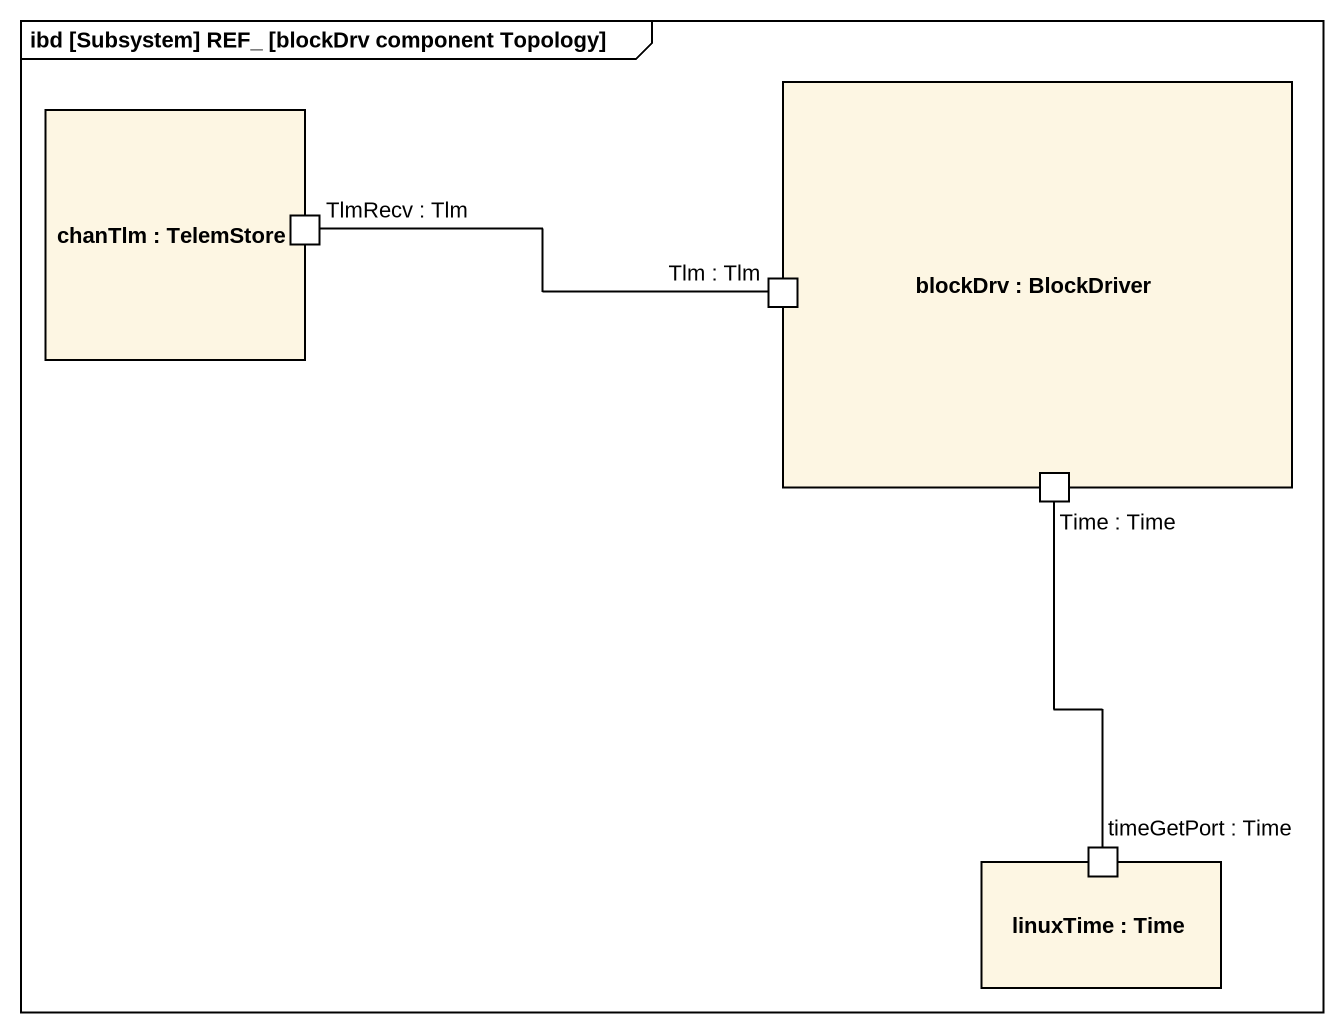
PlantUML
@startuml
mainframe ibd [Subsystem] REF_ [blockDrv component Topology]
rectangle "chanTlm : TelemStore" as chanTlm {
  port "TlmRecv : Tlm" as TlmRecv_Tlm
}
rectangle "blockDrv : BlockDriver" as blockDrv {
  port "Tlm : Tlm" as Tlm_Tlm
  port "Time : Time" as Time_Time
}
rectangle "linuxTime : Time" as linuxTime {
  port "timeGetPort : Time" as timeGetPort_Time
}
Tlm_Tlm -left- TlmRecv_Tlm
Time_Time -- timeGetPort_Time
@enduml
